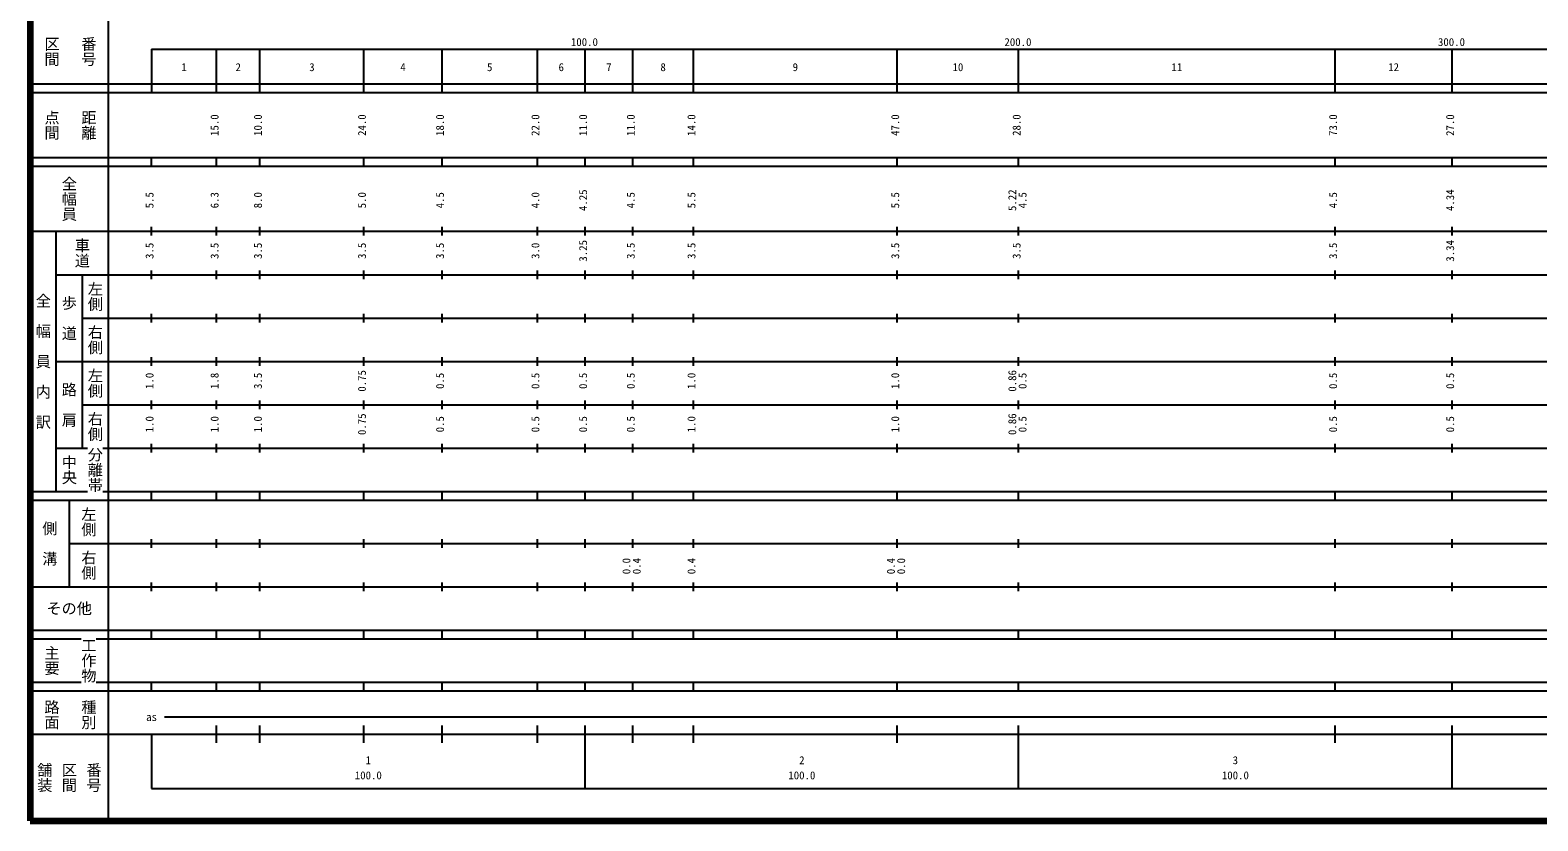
# Model space of a CAD drawing. Units: millimetres on the paper, enlarged 1000 times. Extents: x 40000 to 680000, y 20000 to 380000.
# Drawn here: x 40000 to 387768, y 20000 to 202409 of the extents above; entities that cross this region are included whole.
import ezdxf
from ezdxf.enums import TextEntityAlignment as Align

# ---------------------------------------------------------------- set-up
doc = ezdxf.new("R2010")
doc.units = ezdxf.units.MM
doc.header["$LTSCALE"] = 1000
doc.layers.add('M-TTL', color=2, linetype='Continuous', lineweight=140)
doc.layers.add('M-TTL-BAND', color=7, linetype='Continuous', lineweight=25)
doc.styles.add('@ＭＳ ゴシック', font='')
doc.styles.add('ＭＳ ゴシック', font='')
doc.styles.get('@ＭＳ ゴシック').set_extended_font_data('@MS Gothic')
doc.styles.get('ＭＳ ゴシック').set_extended_font_data('MS Gothic')

msp = doc.modelspace()

# ---------------------------------------------------------------- linework, layer by layer
at = {"layer": 'M-TTL'}
for p, q in [((40000, 380000), (40000, 20000)), ((40000, 20000), (680000, 20000))]:
    msp.add_line(p, q, dxfattribs=at)
at = {"layer": 'M-TTL-BAND'}
for p, q in [((58000, 370000), (58000, 20000)), ((68000, 198000), (579000, 198000)), ((68000, 198000), (68000, 188000)), ((83000, 188000), (83000, 198000)), ((93000, 188000), (93000, 198000)), ((117000, 188000), (117000, 198000)), ((135000, 188000), (135000, 198000)), ((157000, 188000), (157000, 198000)), ((168000, 188000), (168000, 198000)), ((179000, 188000), (179000, 198000)), ((193000, 188000), (193000, 198000)), ((240000, 188000), (240000, 198000)), ((268000, 188000), (268000, 198000)), ((341000, 188000), (341000, 198000)), ((368000, 188000), (368000, 198000)), ((40000, 190000), (579000, 190000)), ((40000, 188000), (579000, 188000)), ((40000, 173000), (579000, 173000)), ((40000, 171000), (579000, 171000)), ((68000, 171000), (68000, 173000)), ((83000, 171000), (83000, 173000)), ((93000, 171000), (93000, 173000)), ((117000, 171000), (117000, 173000)), ((135000, 171000), (135000, 173000)), ((157000, 171000), (157000, 173000)), ((168000, 171000), (168000, 173000)), ((179000, 171000), (179000, 173000)), ((193000, 171000), (193000, 173000)), ((240000, 171000), (240000, 173000)), ((268000, 171000), (268000, 173000)), ((341000, 171000), (341000, 173000)), ((368000, 171000), (368000, 173000)), ((68000, 155000), (68000, 157000)), ((83000, 155000), (83000, 157000)), ((93000, 155000), (93000, 157000)), ((117000, 155000), (117000, 157000)), ((135000, 155000), (135000, 157000)), ((157000, 155000), (157000, 157000)), ((168000, 155000), (168000, 157000)), ((179000, 155000), (179000, 157000)), ((193000, 155000), (193000, 157000)), ((240000, 155000), (240000, 157000)), ((268000, 155000), (268000, 157000)), ((341000, 155000), (341000, 157000)), ((368000, 155000), (368000, 157000)), ((40000, 156000), (579000, 156000)), ((46000, 96000), (46000, 156000)), ((68000, 145000), (68000, 147000)), ((83000, 145000), (83000, 147000)), ((93000, 145000), (93000, 147000)), ((117000, 145000), (117000, 147000)), ((135000, 145000), (135000, 147000)), ((157000, 145000), (157000, 147000)), ((168000, 145000), (168000, 147000)), ((179000, 145000), (179000, 147000)), ((193000, 145000), (193000, 147000)), ((240000, 145000), (240000, 147000)), ((268000, 145000), (268000, 147000)), ((341000, 145000), (341000, 147000)), ((368000, 145000), (368000, 147000)), ((46000, 146000), (579000, 146000)), ((52000, 146000), (52000, 106000)), ((52000, 136000), (579000, 136000)), ((68000, 135000), (68000, 137000)), ((83000, 135000), (83000, 137000)), ((93000, 135000), (93000, 137000)), ((117000, 135000), (117000, 137000)), ((135000, 135000), (135000, 137000)), ((157000, 135000), (157000, 137000)), ((168000, 135000), (168000, 137000)), ((179000, 135000), (179000, 137000)), ((193000, 135000), (193000, 137000)), ((240000, 135000), (240000, 137000)), ((268000, 135000), (268000, 137000)), ((341000, 135000), (341000, 137000)), ((368000, 135000), (368000, 137000)), ((46000, 126000), (579000, 126000)), ((68000, 125000), (68000, 127000)), ((83000, 125000), (83000, 127000)), ((93000, 125000), (93000, 127000)), ((117000, 125000), (117000, 127000)), ((135000, 125000), (135000, 127000)), ((157000, 125000), (157000, 127000)), ((168000, 125000), (168000, 127000)), ((179000, 125000), (179000, 127000)), ((193000, 125000), (193000, 127000)), ((240000, 125000), (240000, 127000)), ((268000, 125000), (268000, 127000)), ((341000, 125000), (341000, 127000)), ((368000, 125000), (368000, 127000)), ((52000, 116000), (579000, 116000)), ((68000, 115000), (68000, 117000)), ((83000, 115000), (83000, 117000)), ((93000, 115000), (93000, 117000)), ((117000, 115000), (117000, 117000)), ((135000, 115000), (135000, 117000)), ((157000, 115000), (157000, 117000)), ((168000, 115000), (168000, 117000)), ((179000, 115000), (179000, 117000)), ((193000, 115000), (193000, 117000)), ((240000, 115000), (240000, 117000)), ((268000, 115000), (268000, 117000)), ((341000, 115000), (341000, 117000)), ((368000, 115000), (368000, 117000)), ((46000, 106000), (53250, 106000)), ((56750, 106000), (579000, 106000)), ((68000, 105000), (68000, 107000)), ((83000, 105000), (83000, 107000)), ((93000, 105000), (93000, 107000)), ((117000, 105000), (117000, 107000)), ((135000, 105000), (135000, 107000)), ((157000, 105000), (157000, 107000)), ((168000, 105000), (168000, 107000)), ((179000, 105000), (179000, 107000)), ((193000, 105000), (193000, 107000)), ((240000, 105000), (240000, 107000)), ((268000, 105000), (268000, 107000)), ((341000, 105000), (341000, 107000)), ((368000, 105000), (368000, 107000)), ((40000, 96000), (53250, 96000)), ((40000, 94000), (579000, 94000)), ((49000, 94000), (49000, 74000)), ((56750, 96000), (579000, 96000)), ((68000, 94000), (68000, 96000)), ((83000, 94000), (83000, 96000)), ((93000, 94000), (93000, 96000)), ((117000, 94000), (117000, 96000)), ((135000, 94000), (135000, 96000)), ((157000, 94000), (157000, 96000)), ((168000, 94000), (168000, 96000)), ((179000, 94000), (179000, 96000)), ((193000, 94000), (193000, 96000)), ((240000, 94000), (240000, 96000)), ((268000, 94000), (268000, 96000)), ((341000, 94000), (341000, 96000)), ((368000, 94000), (368000, 96000)), ((49000, 84000), (579000, 84000)), ((68000, 83000), (68000, 85000)), ((83000, 83000), (83000, 85000)), ((93000, 83000), (93000, 85000)), ((117000, 83000), (117000, 85000)), ((135000, 83000), (135000, 85000)), ((157000, 83000), (157000, 85000)), ((168000, 83000), (168000, 85000)), ((179000, 83000), (179000, 85000)), ((193000, 83000), (193000, 85000)), ((240000, 83000), (240000, 85000)), ((268000, 83000), (268000, 85000)), ((341000, 83000), (341000, 85000)), ((368000, 83000), (368000, 85000)), ((40000, 74000), (579000, 74000)), ((68000, 73000), (68000, 75000)), ((83000, 73000), (83000, 75000)), ((93000, 73000), (93000, 75000)), ((117000, 73000), (117000, 75000)), ((135000, 73000), (135000, 75000)), ((157000, 73000), (157000, 75000)), ((168000, 73000), (168000, 75000)), ((179000, 73000), (179000, 75000)), ((193000, 73000), (193000, 75000)), ((240000, 73000), (240000, 75000)), ((268000, 73000), (268000, 75000)), ((341000, 73000), (341000, 75000)), ((368000, 73000), (368000, 75000)), ((40000, 64000), (579000, 64000)), ((68000, 62000), (68000, 64000)), ((83000, 62000), (83000, 64000)), ((93000, 62000), (93000, 64000)), ((117000, 62000), (117000, 64000)), ((135000, 62000), (135000, 64000)), ((157000, 62000), (157000, 64000)), ((168000, 62000), (168000, 64000)), ((179000, 62000), (179000, 64000)), ((193000, 62000), (193000, 64000)), ((240000, 62000), (240000, 64000)), ((268000, 62000), (268000, 64000)), ((341000, 62000), (341000, 64000)), ((368000, 62000), (368000, 64000)), ((40000, 62000), (51750, 62000)), ((55250, 62000), (579000, 62000)), ((40000, 52000), (51750, 52000)), ((40000, 50000), (579000, 50000)), ((55250, 52000), (579000, 52000)), ((68000, 50000), (68000, 52000)), ((83000, 50000), (83000, 52000)), ((93000, 50000), (93000, 52000)), ((117000, 50000), (117000, 52000)), ((135000, 50000), (135000, 52000)), ((157000, 50000), (157000, 52000)), ((168000, 50000), (168000, 52000)), ((179000, 50000), (179000, 52000)), ((193000, 50000), (193000, 52000)), ((240000, 50000), (240000, 52000)), ((268000, 50000), (268000, 52000)), ((341000, 50000), (341000, 52000)), ((368000, 50000), (368000, 52000)), ((71000, 44000), (565000, 44000)), ((83000, 38000), (83000, 42000)), ((93000, 38000), (93000, 42000)), ((117000, 38000), (117000, 42000)), ((135000, 38000), (135000, 42000)), ((157000, 38000), (157000, 42000)), ((168000, 27500), (168000, 42000)), ((179000, 38000), (179000, 42000)), ((193000, 38000), (193000, 42000)), ((240000, 38000), (240000, 42000)), ((268000, 27500), (268000, 42000)), ((341000, 38000), (341000, 42000)), ((368000, 27500), (368000, 42000)), ((40000, 40000), (579000, 40000)), ((68000, 40000), (68000, 27500)), ((68000, 27500), (579000, 27500))]:
    msp.add_line(p, q, dxfattribs=at)

# ---------------------------------------------------------------- texts
at = {"layer": 'M-TTL-BAND', "style": '@ＭＳ ゴシック'}
for s, p in [('区間', (45000, 197500)), ('番号', (53500, 197500)), ('点間', (45000, 180500)), ('距離', (53500, 180500)), ('全幅員', (49000, 163500)), ('車道', (52000, 151000)), ('左側', (55000, 141000)), ('全\u3000幅\u3000員\u3000内\u3000訳', (43000, 126000)), ('歩\u3000道', (49000, 136000)), ('右側', (55000, 131000)), ('左側', (55000, 121000)), ('路\u3000肩', (49000, 116000)), ('右側', (55000, 111000)), ('中央', (49000, 101000)), ('分離帯', (55000, 101000)), ('左側', (53500, 89000)), ('側\u3000溝', (44500, 84000)), ('右側', (53500, 79000)), ('主要', (45000, 57000)), ('工作物', (53500, 57000)), ('路面', (45000, 44500)), ('種別', (53500, 44500)), ('舗装', (43333, 30000)), ('区間', (49000, 30000)), ('番号', (54667, 30000))]:
    msp.add_text(s, height=2566, rotation=270, dxfattribs=at).set_placement(p, align=Align.MIDDLE_CENTER)
at = {"layer": 'M-TTL-BAND', "style": 'ＭＳ ゴシック'}
for s, p in [('100.0', (167844, 198195)), ('200.0', (267844, 198195)), ('300.0', (367844, 198195)), ('2', (88000, 192405)), ('3', (105000, 192405)), ('6', (162500, 192405)), ('8', (186000, 192405)), ('9', (216500, 192405)), ('10', (254000, 192405)), ('12', (354500, 192405)), ('1', (75500, 192405)), ('4', (126000, 192405)), ('5', (146000, 192405)), ('7', (173500, 192405)), ('11', (304500, 192405)), ('as', (68000, 42500)), ('1', (118000, 32523)), ('2', (218000, 32523)), ('3', (318000, 32523)), ('100.0', (118000, 29033)), ('100.0', (218000, 29033)), ('100.0', (318000, 29033))]:
    msp.add_text(s, height=1833, dxfattribs=at).set_placement(p, align=Align.BOTTOM_CENTER)
for s, p in [('15.0', (84000, 180500)), ('10.0', (94000, 180500)), ('24.0', (118000, 180500)), ('18.0', (136000, 180500)), ('22.0', (158000, 180500)), ('11.0', (169000, 180500)), ('11.0', (180000, 180500)), ('14.0', (194000, 180500)), ('47.0', (241000, 180500)), ('28.0', (269000, 180500)), ('73.0', (342000, 180500)), ('27.0', (369000, 180500)), ('5.5', (69000, 163174)), ('6.3', (84000, 163174)), ('8.0', (94000, 163174)), ('5.0', (118000, 163174)), ('4.5', (136000, 163174)), ('4.0', (158000, 163174)), ('4.25', (169000, 163174)), ('4.5', (180000, 163174)), ('5.5', (194000, 163174)), ('5.5', (241000, 163174)), ('5.22', (268000, 163174)), ('4.5', (270370, 163174)), ('4.5', (342000, 163174)), ('4.34', (369000, 163174)), ('3.5', (69000, 151500)), ('3.5', (84000, 151500)), ('3.5', (94000, 151500)), ('3.5', (118000, 151500)), ('3.5', (136000, 151500)), ('3.0', (158000, 151500)), ('3.25', (169000, 151500)), ('3.5', (180000, 151500)), ('3.5', (194000, 151500)), ('3.5', (241000, 151500)), ('3.5', (269000, 151500)), ('3.5', (342000, 151500)), ('3.34', (369000, 151500)), ('1.0', (69000, 121500)), ('1.8', (84000, 121500)), ('3.5', (94000, 121500)), ('0.75', (118000, 121500)), ('0.5', (136000, 121500)), ('0.5', (158000, 121500)), ('0.5', (169000, 121500)), ('0.5', (180000, 121500)), ('1.0', (194000, 121500)), ('1.0', (241000, 121500)), ('0.86', (268000, 121500)), ('0.5', (270370, 121500)), ('0.5', (342000, 121500)), ('0.5', (369000, 121500)), ('1.0', (69000, 111500)), ('1.0', (84000, 111500)), ('1.0', (94000, 111500)), ('0.75', (118000, 111500)), ('0.5', (136000, 111500)), ('0.5', (158000, 111500)), ('0.5', (169000, 111500)), ('0.5', (180000, 111500)), ('1.0', (194000, 111500)), ('1.0', (241000, 111500)), ('0.86', (268000, 111500)), ('0.5', (270370, 111500)), ('0.5', (342000, 111500)), ('0.5', (369000, 111500)), ('0.0', (179000, 78764)), ('0.4', (181370, 78764)), ('0.4', (194000, 78764)), ('0.4', (240000, 78764)), ('0.0', (242370, 78764))]:
    msp.add_text(s, height=1833, rotation=90, dxfattribs=at).set_placement(p, align=Align.BOTTOM_CENTER)
msp.add_text('その他', height=2566, dxfattribs=at).set_placement((49000, 69000), align=Align.MIDDLE_CENTER)

doc.saveas('drawing.dxf')
